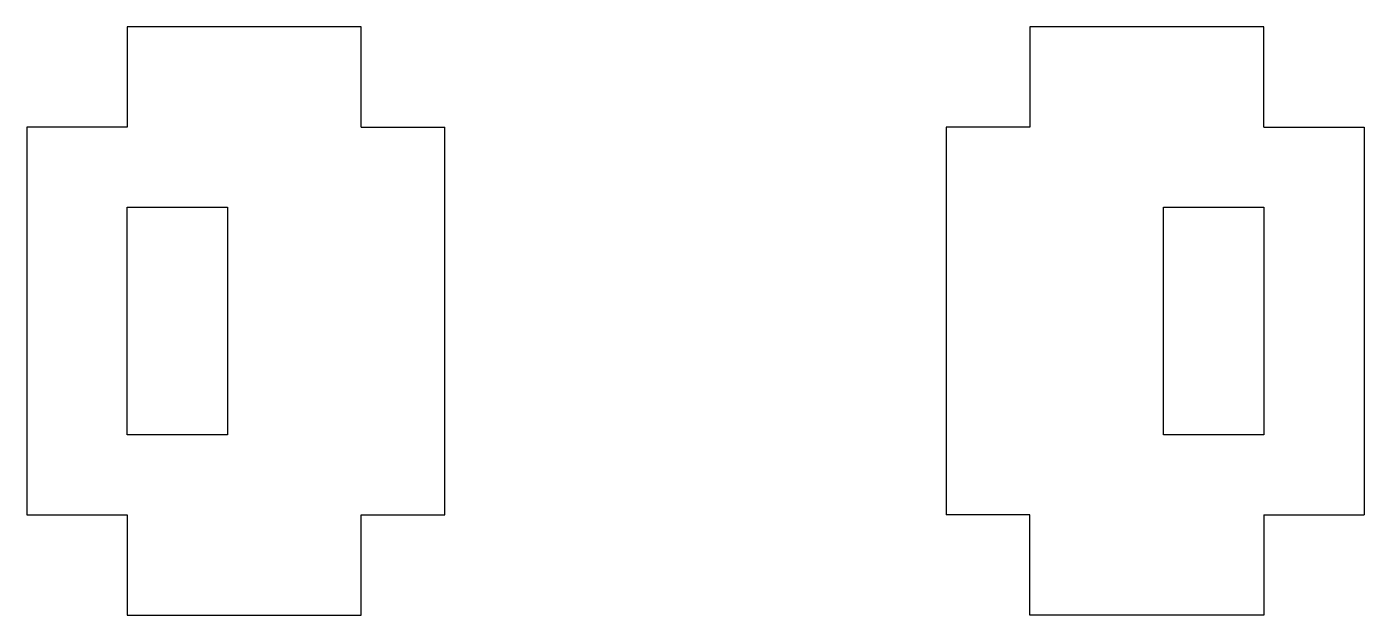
# Model space of a CAD drawing. Extents: x 0 to 40, y 0 to 17.6.
import ezdxf

# ---------------------------------------------------------------- set-up
doc = ezdxf.new("R2010")
doc.units = 0
doc.layers.get('0').update_dxf_attribs({"linetype": 'continuous'})

# ---------------------------------------------------------------- blocks, each defined once
blk = doc.blocks.new('PAD006')
at = {"color": 0}
for p, q in [((10, 17.6), (3, 17.6)), ((3, 17.6), (3, 14.6)), ((10, 14.6), (10, 17.6)), ((30, 17.6), (30, 14.6)), ((37, 17.6), (30, 17.6)), ((37, 14.6), (37, 17.6)), ((3, 14.6), (0, 14.6)), ((0, 14.6), (0, 3)), ((10, 14.6), (12.5, 14.6)), ((12.5, 3), (12.5, 14.6)), ((27.5, 14.6), (27.5, 3)), ((30, 14.6), (27.5, 14.6)), ((37, 14.6), (40, 14.6)), ((40, 14.6), (40, 3)), ((3, 12.2), (6, 12.2)), ((3, 5.4), (3, 12.2)), ((6, 12.2), (6, 5.4)), ((34, 12.2), (37, 12.2)), ((34, 5.4), (34, 12.2)), ((37, 12.2), (37, 5.4)), ((6, 5.4), (3, 5.4)), ((37, 5.4), (34, 5.4)), ((0, 3), (3, 3)), ((3, 3), (3, 0)), ((10, 0), (10, 3)), ((10, 3), (12.5, 3)), ((30, 3), (27.5, 3)), ((30, 0), (30, 3)), ((37, 3), (40, 3)), ((37, 3), (37, 0)), ((3, 0), (10, 0)), ((37, 0), (30, 0))]:
    blk.add_line(p, q, dxfattribs=at)

msp = doc.modelspace()

# ---------------------------------------------------------------- block references
at = {"color": 0}
msp.add_blockref('PAD006', (0, 0), dxfattribs=at)

doc.saveas('drawing.dxf')
